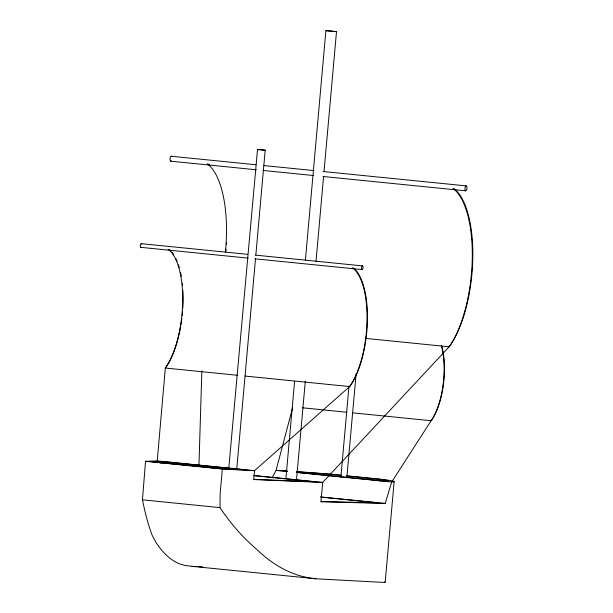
<?xml version="1.0" encoding="UTF-8"?>
<svg xmlns="http://www.w3.org/2000/svg" width="613" height="613" viewBox="0 0 613 613"><rect width="100%" height="100%" fill="white"/><g stroke="black" fill="none" stroke-linecap="round" stroke-linejoin="round"><path stroke-width="0.92" d="M394.144 481.657L385.171 582.212A105.129 1.678 5.4 0 1 381.033 582.289L315.925 578.779L308.96 577.921L300.96 576.036A348.353 170.215 -84.1 0 1 260.326 552.719L252.265 545.378A353.218 199.608 -83.9 0 1 219.967 507.618L220.167 493.503L222.35 469.029L254.541 470.669L349.678 386.565A65.461 25.677 -84.3 0 0 367.379 321.971A65.461 25.677 -84.3 0 0 353.356 268.011M198.949 465.206L201.861 370.75M315.925 578.779L192.038 566.328L185.072 565.47L179.356 563.814A348.353 101.459 -84.4 0 1 155.825 542.221L152.177 535.318A353.218 72.066 -84.6 0 1 142.469 499.833L145.526 461.305L157.234 460.884L254.541 470.669L253.751 479.55L322.691 482.431L449.16 346.797A87.276 34.228 -84.3 0 0 472.753 260.517A87.276 34.228 -84.3 0 0 453.942 188.635M157.234 460.884L165.334 368.038A65.775 25.8 -84.3 0 0 182.659 302.615A65.775 25.8 -84.3 0 0 168.131 249.284M160.958 463.321L161.127 461.428L246.434 470.002L220.427 468.684L151.664 461.773L161.127 461.428M228.749 468.562L257.521 149.457L265.191 150.17L255.843 254.947M236.718 469.251L255.506 258.755M285.903 478.638L294.585 381.424M305.381 260.379L325.886 30.688L326.277 30.65L336.506 31.6L324.001 171.709M296.447 480.508L305.289 381.386M316.009 261.299L323.58 176.475M329.855 476.171L330.016 474.286L329.288 474.224A99.743 2.613 5.1 0 0 296.669 471.826M340.843 477.427L349.012 385.906M346.82 477.941L356.092 374.03M379.83 481.197L379.999 479.305L346.996 475.987M292.608 407.745L276.057 470.401L272.034 478.017M254.081 475.535L322.691 482.431L320.967 501.786L385.232 503.426L391.684 482.017L431.115 420.725A49.094 19.256 -84.3 0 0 441.797 346.115M265.184 150.2L257.23 149.488M336.491 31.638L325.886 30.688M321.013 501.434L378.773 502.928L320.798 497.105M253.728 479.305L315.664 481.879L253.882 475.673M192.038 566.328L196.819 566.596M198.727 566.703L202.551 566.918M171.288 156.246L255.966 164.759M263.582 165.525L314.009 170.59M323.526 171.548L466.24 185.892A2.483 0.973 -84.3 0 1 466.662 189.739A2.483 0.973 -84.3 0 1 464.999 189.44A2.483 0.973 -84.3 0 1 466.24 185.892M170.736 161.181L256.364 169.786M263.023 170.452L313.458 175.525M322.967 176.475L465.688 190.827M141.281 243.66L247.614 254.341M255.207 255.108L362.498 265.889A1.862 0.728 -84.3 0 1 362.812 268.778A1.862 0.728 -84.3 0 1 361.563 268.555A1.862 0.728 -84.3 0 1 362.498 265.889M140.867 247.353L248.15 258.134M254.793 258.809L362.084 269.59M365.317 338.368L449.16 346.797A87.705 34.397 -84.3 0 0 472.255 259.72A87.705 34.397 -84.3 0 0 452.999 188.536M237.553 375.294L165.334 368.038A65.461 25.677 -84.3 0 0 178.728 336.001M245.154 376.06L349.678 386.565A65.775 25.8 -84.3 0 0 367.003 321.151A65.775 25.8 -84.3 0 0 352.483 267.812M302.324 407.775L346.835 412.25M352.513 412.825L431.115 420.725A49.331 19.348 -84.3 0 0 441.322 345.694M341.587 475.29L327.48 473.933A105.122 2.751 5.1 0 0 296.684 471.642M346.291 475.765L385.225 479.734A105.122 2.751 5.1 0 1 391.776 482.017L296.907 472.493M330.016 474.286L341.334 475.42M287.168 471.359L284.325 471.075L284.792 471.098A99.743 2.613 5.1 0 1 287.443 471.251M296.646 472.316L387.776 481.45A99.743 2.613 5.1 0 0 380.328 479.358L379.999 479.305M287.436 471.543L276.264 470.409A105.122 2.751 5.1 0 1 286.976 471.014M145.526 461.305L222.35 469.029M320.522 496.921L385.232 503.426M142.469 499.825L219.967 507.618M384.68 581.921L385.171 582.212M169.004 249.476A65.461 25.677 -84.3 0 1 170.468 250.725M171.717 252.035A65.461 25.677 -84.3 0 1 173.793 254.801M176.061 258.87A65.461 25.677 -84.3 0 1 177.119 261.245M178.414 264.709A65.461 25.677 -84.3 0 1 179.28 267.506M180.567 272.609A65.461 25.677 -84.3 0 1 181.287 276.256M182.329 283.65A65.461 25.677 -84.3 0 1 182.521 285.535M182.881 290.363A65.461 25.677 -84.3 0 1 182.804 308.339M182.544 311.971A65.461 25.677 -84.3 0 1 182.199 315.618M181.885 318.346A65.461 25.677 -84.3 0 1 180.965 324.852M180.643 326.752A65.461 25.677 -84.3 0 1 178.942 335.104M141.251 247.169A1.862 0.728 -84.3 0 1 140.362 246.464A1.862 0.728 -84.3 0 1 140.768 244.005A1.862 0.728 -84.3 0 1 141.726 244.288M208.144 163.924A87.276 34.228 -84.3 0 1 209.677 165.181M226.634 242.832A87.276 34.228 -84.3 0 1 226.511 244.679M226.128 249.307A87.276 34.228 -84.3 0 1 225.952 251.154M207.202 163.832A87.705 34.397 -84.3 0 1 225.362 252.181M171.249 160.935A2.483 0.973 -84.3 0 1 170.054 158.545A2.483 0.973 -84.3 0 1 171.732 156.66"/></g></svg>
